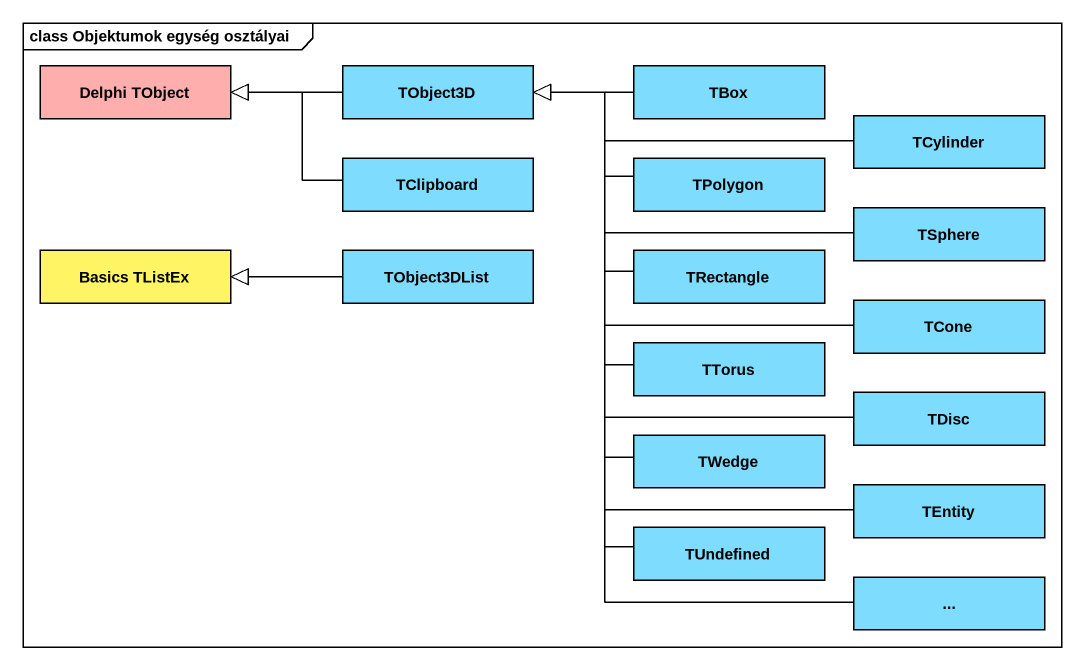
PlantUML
@startuml
mainframe class Objektumok egység osztályai
hide circle
hide empty members
class "Delphi TObject" as Delphi_TObject #FFAEAE
class TObject3D #7EDCFF
class TBox #7EDCFF
class TCylinder #7EDCFF
class TClipboard #7EDCFF
class TPolygon #7EDCFF
class TSphere #7EDCFF
class "Basics TListEx" as Basics_TListEx #FFF464
class TObject3DList #7EDCFF
class TRectangle #7EDCFF
class TTorus #7EDCFF
class TCone #7EDCFF
class TDisc #7EDCFF
class TWedge #7EDCFF
class TUndefined #7EDCFF
class TEntity #7EDCFF
class "..." as class1 #7EDCFF
TObject3D -left-|> Delphi_TObject
TBox -left-|> TObject3D
TCylinder -left-|> TObject3D
TClipboard -left-|> Delphi_TObject
TPolygon -left-|> TObject3D
TSphere -left-|> TObject3D
TObject3DList -left-|> Basics_TListEx
TRectangle -up-|> TObject3D
TTorus -up-|> TObject3D
TCone -left-|> TObject3D
TDisc -up-|> TObject3D
TWedge -up-|> TObject3D
TUndefined -up-|> TObject3D
TEntity -up-|> TObject3D
class1 -up-|> TObject3D
@enduml
